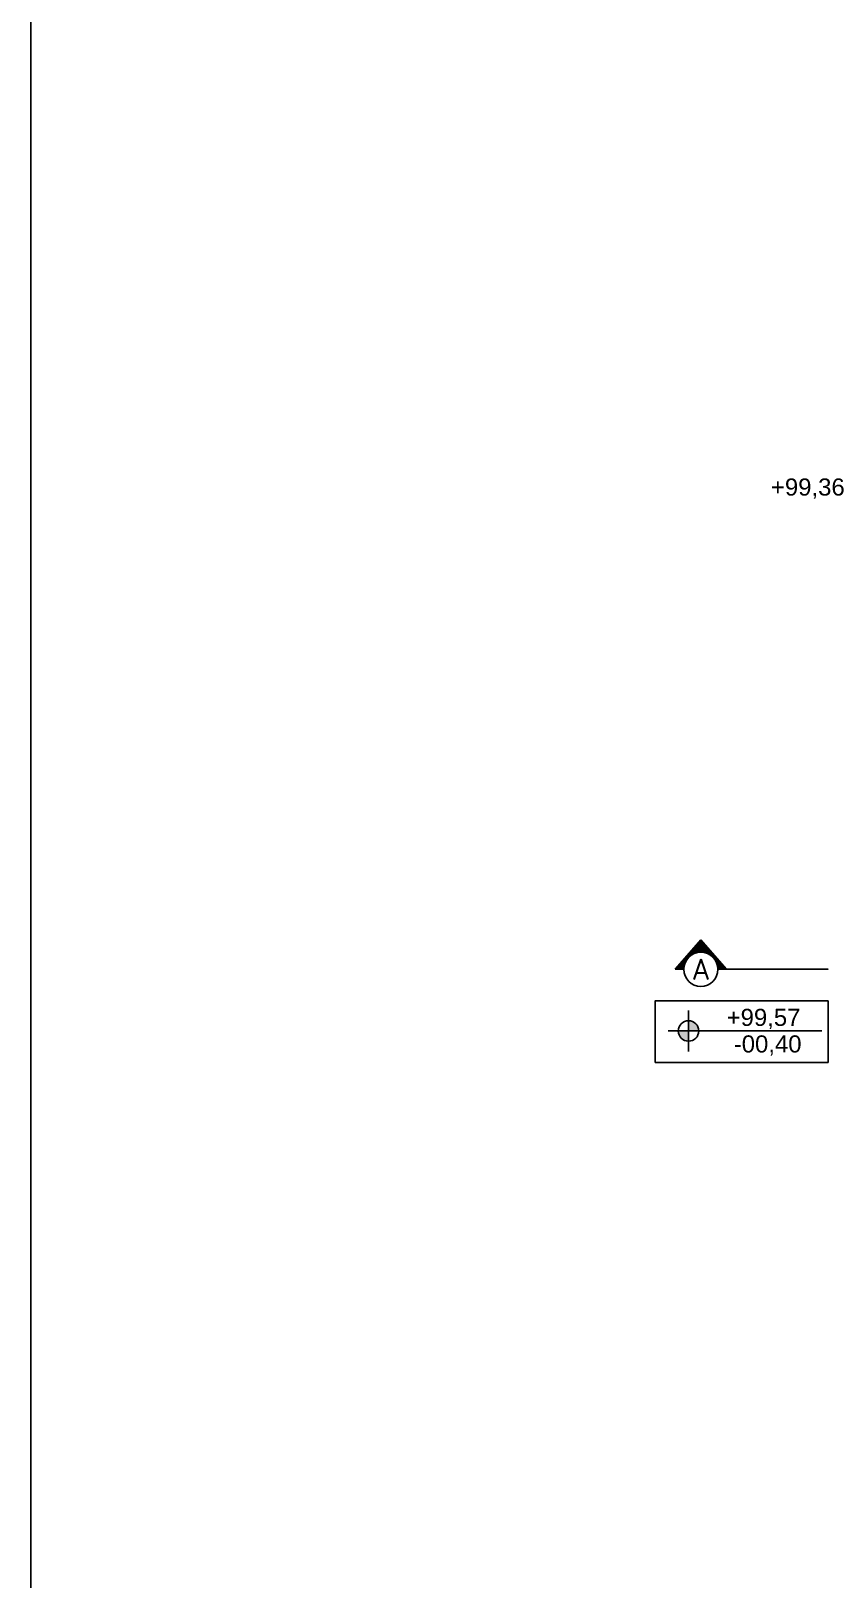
# Model space of a CAD drawing. Header units: millimetres. Extents: x 2698011 to 2856548, y 1019778 to 1210064.
# Drawn here: x 2725826 to 2737431, y 1154946 to 1177573 of the extents above; entities that cross this region are included whole.
import ezdxf
from ezdxf.enums import TextEntityAlignment as Align

# ---------------------------------------------------------------- set-up
doc = ezdxf.new("R2010")
doc.units = ezdxf.units.MM
for name, color, linetype in [('.signos y marcas', 9, 'Continuous'), ('Arq. Niveles', 9, 'Continuous'), ('LOTES', 9, 'Continuous')]:
    doc.layers.add(name, color=color, linetype=linetype)
doc.styles.add('BGOTHL', font='romans.shx')
doc.styles.add('Estilo1', font='simplex.shx', dxfattribs={"height": 0.15})

# ---------------------------------------------------------------- blocks, each defined once
blk = doc.blocks.new('A$C1FB93DB3')
at = {"layer": 'LOTES', "ltscale": 3}
blk.add_line((56.758, -123.573), (-40.827, -114.073), dxfattribs=at)
blk = doc.blocks.new('*X97')
at = {"color": 0}
for p, q in [((-0.525, 0.179), (-0.525, 0.23)), ((-0.513, 0.19), (-0.513, 0.245)), ((-0.5, 0.2), (-0.5, 0.259)), ((-0.488, 0.209), (-0.488, 0.273)), ((-0.475, 0.217), (-0.475, 0.288)), ((-0.463, 0.223), (-0.463, 0.302)), ((-0.45, 0.229), (-0.45, 0.316)), ((-0.438, 0.234), (-0.438, 0.33)), ((-0.425, 0.238), (-0.425, 0.345)), ((-0.413, 0.242), (-0.413, 0.359)), ((-0.4, 0.245), (-0.4, 0.373)), ((-0.388, 0.247), (-0.388, 0.388)), ((-0.375, 0.249), (-0.375, 0.402)), ((-0.362, 0.25), (-0.362, 0.416)), ((-0.35, 0.25), (-0.35, 0.43)), ((-0.338, 0.25), (-0.338, 0.416)), ((-0.325, 0.249), (-0.325, 0.402)), ((-0.312, 0.247), (-0.312, 0.388)), ((-0.3, 0.245), (-0.3, 0.373)), ((-0.287, 0.242), (-0.287, 0.359)), ((-0.275, 0.238), (-0.275, 0.345)), ((-0.263, 0.234), (-0.263, 0.33)), ((-0.25, 0.229), (-0.25, 0.316)), ((-0.237, 0.223), (-0.237, 0.302)), ((-0.225, 0.217), (-0.225, 0.288)), ((-0.212, 0.209), (-0.212, 0.273)), ((-0.2, 0.2), (-0.2, 0.259)), ((-0.188, 0.19), (-0.188, 0.245)), ((-0.175, 0.179), (-0.175, 0.23)), ((-0.725, 0), (-0.725, 0.002)), ((-0.713, 0), (-0.713, 0.016)), ((-0.7, 0), (-0.7, 0.03)), ((-0.688, 0), (-0.688, 0.045)), ((-0.675, 0), (-0.675, 0.059)), ((-0.663, 0), (-0.663, 0.073)), ((-0.65, 0), (-0.65, 0.088)), ((-0.638, 0), (-0.638, 0.102)), ((-0.625, 0), (-0.625, 0.116)), ((-0.613, 0), (-0.613, 0.13)), ((-0.6, 0), (-0.6, 0.145)), ((-0.588, 0.078), (-0.588, 0.159)), ((-0.575, 0.109), (-0.575, 0.173)), ((-0.563, 0.132), (-0.563, 0.188)), ((-0.55, 0.15), (-0.55, 0.202)), ((-0.538, 0.165), (-0.538, 0.216)), ((-0.163, 0.165), (-0.163, 0.216)), ((-0.15, 0.15), (-0.15, 0.202)), ((-0.138, 0.132), (-0.138, 0.188)), ((-0.125, 0.109), (-0.125, 0.173)), ((-0.113, 0.078), (-0.113, 0.159)), ((-0.1, 0), (-0.1, 0.145)), ((-0.087, 0), (-0.087, 0.13)), ((-0.075, 0), (-0.075, 0.116)), ((-0.062, 0), (-0.062, 0.102)), ((-0.05, 0), (-0.05, 0.088)), ((-0.037, 0), (-0.037, 0.073)), ((-0.025, 0), (-0.025, 0.059)), ((-0.013, 0), (-0.013, 0.045)), ((0, 0), (0, 0.03)), ((0.013, 0), (0.013, 0.016)), ((0.025, 0), (0.025, 0.002))]:
    blk.add_line(p, q, dxfattribs=at)
blk = doc.blocks.new('CRT-DIRD')
at = {"color": 4}
for p, q in [((0.35, 0.43), (-0.027, 0)), ((0.727, 0), (0.35, 0.43)), ((-0.027, 0), (0.1, 0)), ((0.6, 0), (0.727, 0))]:
    blk.add_line(p, q, dxfattribs=at)
blk.add_circle((0.35, 0), 0.25, dxfattribs=at)
blk.add_blockref('*X97', (0.7, 0), dxfattribs=at)
at = {"color": 4, "style": 'BGOTHL'}
blk.add_attdef('CORTE', text='', height=0.3, dxfattribs=at).set_placement((0.35, -0.15), align=Align.CENTER)
blk = doc.blocks.new('NIVELLL')
at = {"layer": 'Arq. Niveles', "ltscale": 0.3}
h = blk.add_hatch(color=256, dxfattribs=at)
h.paths.add_polyline_path([(-1112.398, -99.276), (-1112.298, -99.276), (-1112.298, -99.176, 0.414214)])
h.paths.add_polyline_path([(-1112.198, -99.276), (-1112.298, -99.276), (-1112.298, -99.376, 0.414214)])
for p, q in [((-1112.298, -99.076), (-1112.298, -99.476)), ((-1112.498, -99.276), (-1110.998, -99.276))]:
    blk.add_line(p, q, dxfattribs=at)
blk.add_circle((-1112.298, -99.276), 0.1, dxfattribs=at)

msp = doc.modelspace()

# ---------------------------------------------------------------- linework, layer by layer
at = {"layer": '.signos y marcas'}
msp.add_lwpolyline([(2735992.514, 1163857.655), (2737475.849, 1163857.655), (2737475.849, 1163857.655)], dxfattribs=at)
at = {"layer": 'Arq. Niveles', "ltscale": 0.3}
msp.add_lwpolyline([(2737475.849, 1163397.233), (2734950.304, 1163397.233), (2734950.304, 1162496.045), (2737475.849, 1162496.045)], close=True, dxfattribs=at)

# ---------------------------------------------------------------- block references
at = {"layer": '.signos y marcas', "xscale": 1000, "yscale": 1000, "zscale": 1000}
msp.add_blockref('CRT-DIRD', (2735265.939, 1163857.655), dxfattribs=at).add_auto_attribs({'CORTE': 'A'})
at = {"xscale": 1000, "yscale": 1000, "zscale": 1000, "rotation": 275.5607761118083}
msp.add_blockref('A$C1FB93DB3', (2843317.747, 1169430.057), dxfattribs=at)
at = {"layer": 'Arq. Niveles', "xscale": -1499.999999999998, "yscale": 1499.999999999998, "zscale": 1499.999999999998, "rotation": 179.9999910984708}
msp.add_blockref('NIVELLL', (4403882.743, 1014042.869), dxfattribs=at)

# ---------------------------------------------------------------- texts
at = {"layer": 'Arq. Niveles', "char_height": 250, "width": 1800, "attachment_point": 3, "rotation": 0.0000089, "style": 'Estilo1'}
for s, insert in [('{\\fArial|b0|i0|c0|p34;+99,36}', (2737718.263, 1171032.459)), ('{\\fArial|b0|i0|c0|p34;+99,57}', (2737071.175, 1163280.638, -6651.597)), ('{\\fArial|b0|i0|c0|p34;-00,40}', (2737087.321, 1162892.206, -6651.597))]:
    msp.add_mtext(s, dxfattribs=dict(at, insert=insert))

doc.saveas('drawing.dxf')
